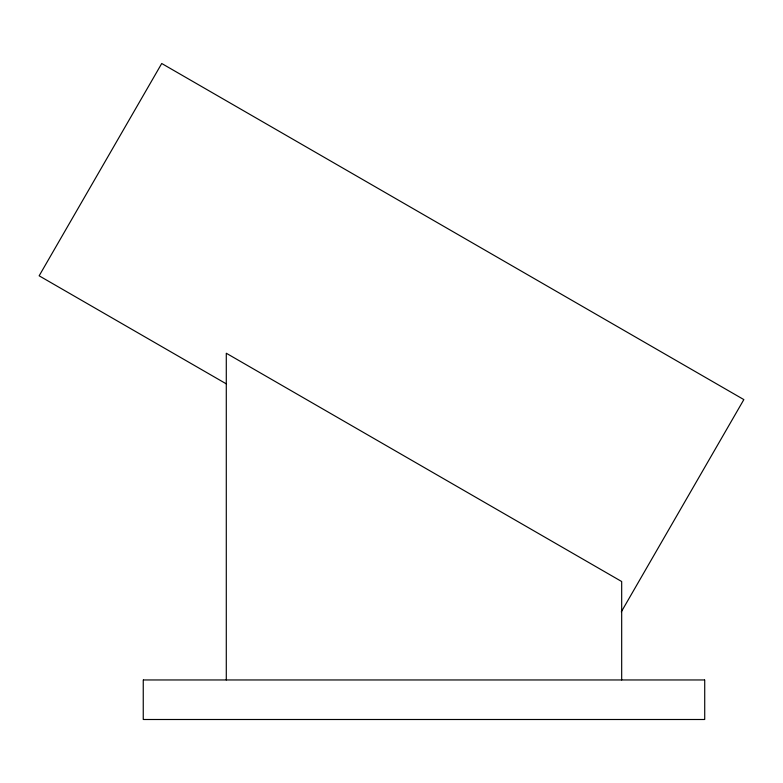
<?xml version="1.0" encoding="UTF-8"?>
<svg xmlns="http://www.w3.org/2000/svg" width="783" height="783" viewBox="0 0 783 783"><rect width="100%" height="100%" fill="white"/><g stroke="black" fill="none" stroke-linecap="round" stroke-linejoin="round"><path stroke-width="1.17" d="M621.301 611.856L743.85 399.594L161.729 63.501L39.15 275.812L226.493 383.973M143.524 679.957L704.446 679.957M143.524 719.499L704.446 719.499M704.72 679.957L704.72 719.499M621.682 679.957L621.682 581.524L226.287 353.241L226.287 679.957M143.25 679.957L143.25 719.499"/></g></svg>
